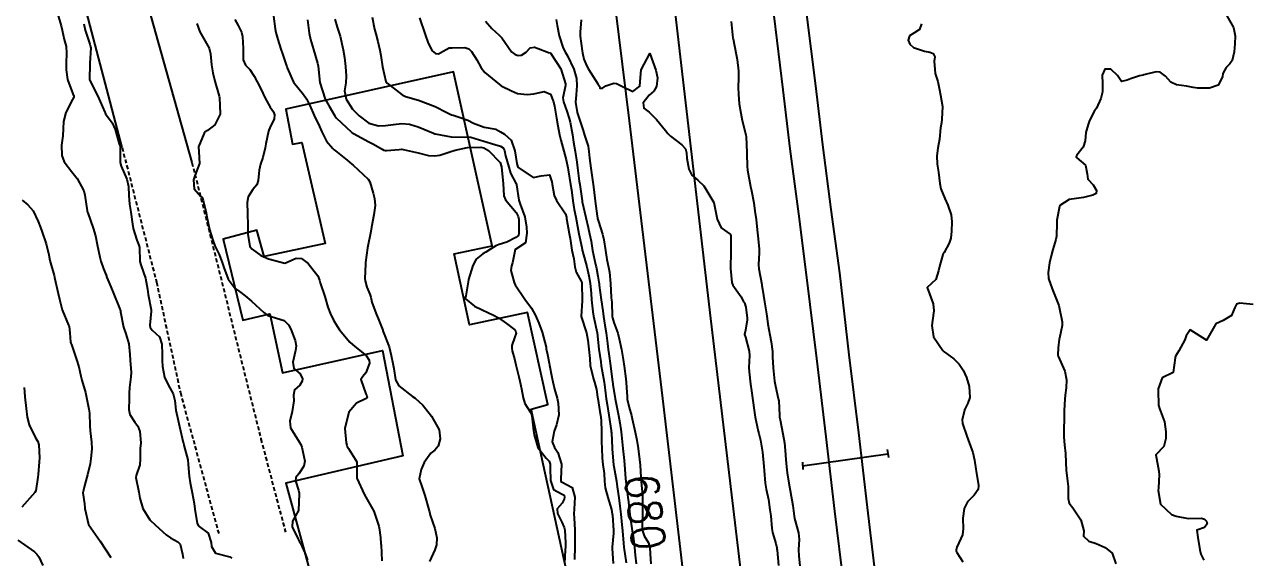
# Model space of a CAD drawing. Header units: metres. Extents: x 292545 to 299085, y 7450245 to 7463078.
# Drawn here: x 296168.9 to 296317.3, y 7455325.5 to 7455390.2 of the extents above; entities that cross this region are included whole.
import ezdxf
from ezdxf.enums import TextEntityAlignment as Align

# ---------------------------------------------------------------- set-up
doc = ezdxf.new("R2010")
doc.units = ezdxf.units.M
doc.linetypes.add('DASHED', pattern=[0.75, 0.5, -0.25])
for name, color, linetype in [('Cotas', 45, 'Continuous'), ('Curvas de Nivel 1m', 11, 'Continuous'), ('Curvas de Nivel 5m', 15, 'Continuous'), ('Edificações', 30, 'Continuous'), ('Linha Férrea', 20, 'Continuous'), ('Pórtico', 62, 'Continuous'), ('Vias Primárias', 230, 'Continuous'), ('Vias Secundárias', 230, 'DASHED')]:
    doc.layers.add(name, color=color, linetype=linetype)
doc.styles.add('Style-STANDARD', font='STANDARD.shx')

msp = doc.modelspace()

# ---------------------------------------------------------------- linework, layer by layer
at = {"layer": 'Curvas de Nivel 1m', "flags": 128}
for points, elevation in [([(296176.04, 7455390.26), (296176.22, 7455389.49), (296176.78, 7455387.79), (296176.88, 7455387.48), (296176.89, 7455387.36), (296176.78, 7455385.48), (296176.78, 7455385.45), (296176.73, 7455383.48), (296177.77, 7455381.47), (296178.61, 7455379.54), (296178.64, 7455379.46), (296178.68, 7455379.36), (296179.48, 7455378.25), (296179.86, 7455377.44), (296180.36, 7455375.71), (296180.45, 7455375.43), (296180.46, 7455375.26), (296180.46, 7455373.43), (296180.61, 7455372.97), (296181.27, 7455371.42), (296181.5, 7455370.5), (296181.54, 7455369.42), (296181.61, 7455368.36), (296181.78, 7455367.42), (296181.98, 7455365.96), (296182.06, 7455365.41), (296182.5, 7455363.99), (296182.72, 7455363.41), (296182.8, 7455363.1), (296182.85, 7455361.41), (296183, 7455360.87), (296183.53, 7455359.4), (296183.78, 7455358.05), (296183.87, 7455357.4), (296184.24, 7455355.55), (296184.25, 7455355.39), (296184.08, 7455353.69), (296184.13, 7455353.39), (296184.37, 7455353.07), (296185.24, 7455352.26), (296185.53, 7455351.37), (296185.56, 7455350.15), (296185.58, 7455349.37), (296185.62, 7455348.67), (296185.86, 7455347.37), (296186.29, 7455346.43), (296186.89, 7455345.35), (296187.11, 7455344.51), (296187.24, 7455343.35), (296187.5, 7455342.09), (296187.68, 7455341.35), (296188.13, 7455339.42), (296188.15, 7455339.34), (296188.2, 7455339.12), (296188.67, 7455337.34), (296188.74, 7455336.77), (296188.84, 7455335.33), (296188.97, 7455334.51), (296189.22, 7455333.33), (296189.45, 7455332), (296189.55, 7455331.33), (296189.83, 7455329.58), (296189.96, 7455329.32), (296190.08, 7455329.23), (296191.17, 7455328.4), (296191.52, 7455327.3), (296191.56, 7455326.8), (296192.05, 7455325.99), (296193.79, 7455325.53), (296194.04, 7455325.39)], 689), ([(296189.79, 7455390.3), (296190.16, 7455389.32), (296190.79, 7455388.15), (296191.26, 7455387.31), (296191.43, 7455386.64), (296191.56, 7455385.3), (296191.73, 7455384.31), (296191.96, 7455383.3), (296192.5, 7455381.5), (296192.54, 7455381.29), (296192.61, 7455379.37), (296192.6, 7455379.29), (296191.97, 7455377.99), (296191.07, 7455377.31), (296190.79, 7455377.17), (296190.65, 7455377.01), (296189.98, 7455375.32), (296190.02, 7455374.71), (296190.09, 7455373.32), (296189.68, 7455372.25), (296189.36, 7455371.33), (296189.47, 7455370.22), (296190.28, 7455369.31), (296190.43, 7455369.18), (296190.56, 7455368.8), (296190.91, 7455367.31), (296191.01, 7455366.83), (296191.33, 7455365.3), (296191.66, 7455364.14), (296191.98, 7455363.3), (296192.48, 7455362.24), (296192.87, 7455361.29), (296193.07, 7455360.67), (296193.57, 7455359.28), (296194.43, 7455358.14), (296194.94, 7455357.77), (296195.66, 7455357.25), (296196.41, 7455356.58), (296197.92, 7455355.22), (296198.39, 7455354.86), (296198.92, 7455354.68), (296200.38, 7455354.25), (296200.91, 7455353.73), (296201.2, 7455353.19), (296201.7, 7455351.83), (296201.83, 7455351.18), (296201.77, 7455350.61), (296201.42, 7455349.18), (296201.54, 7455348.4), (296202.31, 7455347.75), (296202.59, 7455347.17), (296202.57, 7455346.89), (296202.29, 7455346.39), (296201.63, 7455345.84), (296201.51, 7455345.18), (296201.55, 7455344.47), (296201.35, 7455343.18), (296201.05, 7455342), (296201.14, 7455341.19), (296202.21, 7455339.49), (296202.4, 7455339.17), (296202.51, 7455338.85), (296202.87, 7455337.16), (296202.78, 7455336.55), (296202.16, 7455335.6), (296201.94, 7455335.39), (296201.8, 7455335.18), (296201.76, 7455334.78), (296202.14, 7455333.63), (296202.21, 7455333.26), (296202.21, 7455333.18), (296202.11, 7455331.18), (296201.4, 7455329.88), (296201.36, 7455329.19), (296202.07, 7455327.67), (296202.26, 7455327.37), (296202.37, 7455327.18), (296202.89, 7455326.01), (296203.23, 7455325.16)], 688), ([(296194.38, 7455390.82), (296194.81, 7455390.08), (296195.18, 7455389.26), (296195.31, 7455388.74), (296195.4, 7455387.26), (296195.41, 7455385.91), (296195.69, 7455385.26), (296196.21, 7455384.71), (296196.74, 7455383.92), (296197.11, 7455383.24), (296197.52, 7455382.44), (296198.09, 7455381.23), (296198.69, 7455380.16), (296199.07, 7455379.6), (296199.2, 7455379.21), (296199.17, 7455378.72), (296198.66, 7455377.63), (296198.53, 7455377.34), (296198.49, 7455377.22), (296198.17, 7455375.69), (296198.08, 7455375.23), (296197.8, 7455374.05), (296197.52, 7455373.23), (296197.34, 7455372.49), (296197.22, 7455371.23), (296197.07, 7455370.74), (296196.57, 7455370.15), (296196.01, 7455369.25), (296195.87, 7455368.56), (296195.93, 7455367.25), (296195.97, 7455365.8), (296195.97, 7455365.25), (296195.96, 7455364.71), (296196.23, 7455363.24), (296196.49, 7455362.89), (296197.55, 7455362.15), (296198.47, 7455361.73), (296200.46, 7455361.2), (296201.83, 7455361.82), (296202.47, 7455361.78), (296203.31, 7455361.16), (296204.45, 7455359.65), (296204.67, 7455359.15), (296204.77, 7455358.81), (296205.3, 7455357.14), (296205.69, 7455355.85), (296205.95, 7455355.13), (296206.38, 7455354.27), (296206.8, 7455353.55), (296207.09, 7455353.12), (296208.35, 7455351.61), (296208.96, 7455351.09), (296210.33, 7455350), (296210.68, 7455349.43), (296210.72, 7455349.07), (296210.31, 7455347.9), (296209.94, 7455347.45), (296209.67, 7455347.09), (296210.28, 7455345.32), (296210.41, 7455345.08), (296210.44, 7455344.91), (296210.27, 7455344.74), (296209.15, 7455344.2), (296208.25, 7455343.1), (296207.76, 7455341.11), (296207.91, 7455339.4), (296207.99, 7455339.1), (296208.04, 7455338.95), (296208.2, 7455338.71), (296209.19, 7455337.09), (296209.2, 7455336.05), (296209.22, 7455335.09), (296210.13, 7455333.08), (296211.28, 7455331.07), (296211.88, 7455329.27), (296211.92, 7455329.06), (296212.07, 7455327.89), (296212.12, 7455327.12), (296212.13, 7455327.06), (296212.14, 7455326.98), (296212.23, 7455325.06)], 687), ([(296199.09, 7455391.22), (296199.27, 7455389.68), (296199.38, 7455389.21), (296199.63, 7455388.37), (296199.99, 7455387.2), (296200.19, 7455386.62), (296200.67, 7455385.19), (296200.69, 7455385.13), (296200.75, 7455384.91), (296201.53, 7455383.18), (296202.71, 7455381.7), (296203.08, 7455381.17), (296203.5, 7455380.35), (296204.03, 7455379.16), (296204.66, 7455377.82), (296204.95, 7455377.15), (296205.51, 7455376.01), (296206.28, 7455375.13), (296206.47, 7455374.96), (296206.63, 7455374.83), (296208.01, 7455373.71), (296208.61, 7455373.22), (296208.75, 7455373.1), (296210.59, 7455371.39), (296210.8, 7455371.08), (296211.2, 7455369.7), (296211.36, 7455369.07), (296211.42, 7455368.2), (296211.25, 7455367.07), (296211, 7455365.56), (296210.91, 7455365.07), (296210.49, 7455363.08), (296210.27, 7455361.28), (296210.25, 7455361.08), (296210.18, 7455359.35), (296210.21, 7455359.08), (296210.43, 7455358.28), (296210.79, 7455357.43), (296210.9, 7455357.07), (296211.03, 7455356.45), (296211.53, 7455355.06), (296211.8, 7455354.47), (296212.34, 7455353.05), (296212.37, 7455352.97), (296213.12, 7455351.04), (296213.39, 7455349.98), (296213.59, 7455349.04), (296213.68, 7455348.41), (296213.91, 7455347.04), (296214.29, 7455346.32), (296215.97, 7455345.01), (296216.27, 7455344.79), (296217.21, 7455343.94), (296218, 7455342.98), (296218.25, 7455342.64), (296219.18, 7455340.97), (296219.31, 7455339.87), (296219.06, 7455338.97), (296218.67, 7455338.5), (296218.19, 7455338.14), (296217.37, 7455336.99), (296217.02, 7455336.14), (296216.77, 7455335), (296217.12, 7455333.97), (296217.46, 7455333), (296217.99, 7455331.12), (296218.02, 7455330.99), (296218.11, 7455330.6), (296218.66, 7455328.98), (296218.93, 7455327.83), (296218.86, 7455326.98), (296218.66, 7455326.38), (296218.03, 7455324.99)], 686), ([(296206.54, 7455390.84), (296206.81, 7455389.88), (296207.05, 7455389.12), (296207.16, 7455388.76), (296207.55, 7455387.11), (296207.71, 7455386.17), (296207.82, 7455385.11), (296207.92, 7455383.93), (296207.87, 7455383.11), (296207.7, 7455382.13), (296207.9, 7455381.11), (296208.69, 7455379.92), (296209.5, 7455379.09), (296210.67, 7455378.22), (296211.83, 7455377.9), (296212.67, 7455377.92), (296213.65, 7455378.06), (296214.67, 7455378.16), (296215.61, 7455378.08), (296216.66, 7455377.77), (296218.52, 7455376.98), (296218.61, 7455376.94), (296218.65, 7455376.93), (296218.71, 7455376.92), (296220.65, 7455376.56), (296222.22, 7455376.51), (296222.65, 7455376.55), (296223.05, 7455376.52), (296224.64, 7455376.04), (296225.94, 7455375.6), (296226.64, 7455375.42), (296226.97, 7455375.22), (296227.11, 7455374.88), (296227.25, 7455374.25), (296227.64, 7455372.87), (296227.86, 7455372.14), (296228.56, 7455370.86), (296228.57, 7455370.84), (296228.58, 7455370.73), (296228.86, 7455368.86), (296229.02, 7455368.39), (296229.61, 7455366.85), (296229.81, 7455365.56), (296229.84, 7455364.85), (296229.66, 7455363.69), (296228.49, 7455362.9), (296228.44, 7455362.86), (296228.1, 7455361.24), (296227.96, 7455360.87), (296227.91, 7455360.32), (296228.32, 7455358.86), (296228.44, 7455358.58), (296229.59, 7455356.85), (296230.4, 7455355.76), (296230.89, 7455354.84), (296231.3, 7455353.91), (296231.72, 7455352.83), (296232.18, 7455350.99), (296232.2, 7455350.82), (296232.34, 7455350.12), (296232.57, 7455349.06), (296232.61, 7455348.82), (296232.87, 7455347.37), (296232.99, 7455346.81), (296233.19, 7455345.91), (296233.51, 7455344.8), (296233.66, 7455344.19), (296233.72, 7455342.8), (296233.45, 7455341.59), (296233.15, 7455340.81), (296232.9, 7455339.5), (296233.19, 7455338.81), (296233.61, 7455338.21), (296234.03, 7455336.79), (296233.98, 7455334.96), (296233.98, 7455334.79), (296234.02, 7455334.66), (296234.15, 7455334.59), (296235.33, 7455333.97), (296235.68, 7455332.78), (296235.58, 7455331.31), (296235.54, 7455330.78), (296235.58, 7455330.26), (296235.68, 7455328.78), (296235.68, 7455328.37), (296235.66, 7455326.78), (296235.61, 7455325.21)], 684), ([(296211.05, 7455391.07), (296211.35, 7455389.62), (296211.49, 7455389.07), (296211.75, 7455388.11), (296212, 7455387.06), (296212.11, 7455386.41), (296212.33, 7455385.06), (296212.73, 7455383.27), (296212.87, 7455383.05), (296214.71, 7455381.64), (296215.12, 7455381.44), (296216.7, 7455381), (296218.7, 7455380.23), (296220.14, 7455379.51), (296220.69, 7455379.24), (296220.89, 7455379.17), (296221.63, 7455378.95), (296222.68, 7455378.56), (296223.38, 7455378.22), (296224.67, 7455377.74), (296226.08, 7455377.48), (296226.66, 7455377.17), (296227.13, 7455376.88), (296227.93, 7455376.15), (296228.38, 7455374.86), (296228.61, 7455373.32), (296228.74, 7455372.86), (296230.59, 7455371.6), (296231.59, 7455371.83), (296232.59, 7455371.93), (296232.86, 7455371.09), (296232.91, 7455370.82), (296233.16, 7455369.41), (296233.43, 7455368.81), (296234.54, 7455367.18), (296234.65, 7455366.79), (296234.67, 7455366.65), (296235, 7455364.79), (296235.09, 7455364.2), (296235.31, 7455362.78), (296235.53, 7455361.72), (296235.68, 7455360.78), (296235.81, 7455360.13), (296236.45, 7455359.01), (296236.51, 7455358.84), (296236.52, 7455358.77), (296236.53, 7455358.68), (296236.55, 7455356.77), (296236.54, 7455356.64), (296236.45, 7455354.77), (296236.45, 7455354.71), (296237.09, 7455352.76), (296237.26, 7455351.86), (296237.38, 7455350.76), (296237.47, 7455349.62), (296237.53, 7455348.76), (296237.95, 7455347.11), (296238.07, 7455346.75), (296238.28, 7455345.87), (296238.44, 7455344.92), (296238.47, 7455344.75), (296238.71, 7455343.19), (296238.78, 7455342.74), (296238.85, 7455342.13), (296238.91, 7455340.74), (296238.92, 7455339.45), (296238.93, 7455338.74), (296238.98, 7455337.53), (296239.07, 7455336.74), (296239.22, 7455335.68), (296239.28, 7455334.73), (296239.35, 7455333.94), (296239.66, 7455332.73), (296240.11, 7455331.27), (296240.22, 7455330.72), (296240.24, 7455330.58), (296240.37, 7455328.72), (296240.37, 7455328.42), (296240.22, 7455326.72), (296240.22, 7455326.56), (296240.32, 7455324.72)], 683), ([(296216.82, 7455391), (296217.48, 7455388.99), (296217.86, 7455387.91), (296218.34, 7455386.98), (296218.77, 7455386.67), (296219.1, 7455386.65), (296219.69, 7455386.97), (296220.4, 7455387.35), (296220.78, 7455387.37), (296222.33, 7455387.39), (296222.78, 7455387.25), (296223.13, 7455386.93), (296223.77, 7455385.91), (296224.29, 7455384.91), (296224.74, 7455384.36), (296226.51, 7455382.89), (296226.72, 7455382.75), (296227.96, 7455382.12), (296228.71, 7455381.82), (296229.87, 7455381.69), (296230.71, 7455381.77), (296231.93, 7455382.04), (296232.71, 7455381.73), (296233.09, 7455380.81), (296233.21, 7455380.29), (296233.45, 7455378.8), (296233.6, 7455377.87), (296233.81, 7455376.8), (296233.97, 7455376.13), (296234.34, 7455374.79), (296234.62, 7455373.75), (296234.81, 7455372.79), (296234.86, 7455372.53), (296235.16, 7455370.78), (296235.26, 7455370.1), (296235.44, 7455368.78), (296235.6, 7455367.72), (296235.77, 7455366.78), (296236.07, 7455365.22), (296236.16, 7455364.77), (296236.5, 7455363.12), (296236.55, 7455362.83), (296236.57, 7455362.77), (296236.59, 7455362.67), (296237.11, 7455360.76), (296237.38, 7455359.68), (296237.53, 7455358.76), (296237.64, 7455357.54), (296237.71, 7455356.76), (296237.87, 7455355.28), (296237.95, 7455354.75), (296238.37, 7455352.75), (296238.57, 7455350.75), (296238.81, 7455349.22), (296238.88, 7455348.74), (296238.98, 7455348.07), (296239.21, 7455346.74), (296239.35, 7455345.8), (296239.48, 7455344.73), (296239.58, 7455344.05), (296239.8, 7455342.73), (296240.08, 7455340.87), (296240.09, 7455340.72), (296240.1, 7455340.6), (296240.19, 7455338.72), (296240.2, 7455338.6), (296240.37, 7455336.72), (296240.4, 7455336.5), (296240.71, 7455334.71), (296240.81, 7455334.05), (296240.99, 7455332.71), (296241.12, 7455331.71), (296241.24, 7455330.71), (296241.38, 7455329.42), (296241.45, 7455328.71), (296241.59, 7455327.18), (296241.63, 7455326.7), (296241.91, 7455324.83)], 682), ([(296224.82, 7455390.61), (296225.6, 7455389.69), (296226.5, 7455388.89), (296226.8, 7455388.56), (296227.99, 7455386.87), (296228.43, 7455386.53), (296228.77, 7455386.43), (296229.18, 7455386.45), (296229.74, 7455386.85), (296230.25, 7455387.37), (296230.78, 7455387.44), (296231.22, 7455387.27), (296232.46, 7455386.81), (296232.7, 7455386.74), (296232.77, 7455386.69), (296233.96, 7455384.8), (296234.54, 7455382.98), (296234.53, 7455382.79), (296234.23, 7455381.28), (296234.29, 7455380.79), (296234.69, 7455379.65), (296235, 7455378.79), (296235.12, 7455378.35), (296235.38, 7455376.78), (296235.52, 7455375.9), (296235.72, 7455374.78), (296235.92, 7455373.47), (296236.01, 7455372.78), (296236.21, 7455371.15), (296236.26, 7455370.77), (296236.54, 7455368.79), (296236.54, 7455368.77), (296236.56, 7455368.67), (296236.99, 7455366.76), (296237.28, 7455365.52), (296237.46, 7455364.76), (296237.64, 7455363.88), (296237.83, 7455362.75), (296238.16, 7455361.06), (296238.24, 7455360.75), (296238.28, 7455360.57), (296238.45, 7455359.63), (296238.6, 7455358.9), (296238.62, 7455358.75), (296238.64, 7455358.55), (296238.87, 7455356.74), (296239.06, 7455355.4), (296239.14, 7455354.74), (296239.31, 7455353.66), (296239.47, 7455352.73), (296239.63, 7455351.46), (296239.71, 7455350.73), (296239.79, 7455350.18), (296239.99, 7455348.72), (296240.26, 7455346.76), (296240.26, 7455346.72), (296240.27, 7455346.69), (296240.29, 7455346.49), (296240.58, 7455344.72), (296240.66, 7455344.33), (296240.98, 7455342.71), (296241.14, 7455341.81), (296241.31, 7455340.71), (296241.43, 7455339.49), (296241.49, 7455338.71), (296241.66, 7455337.24), (296241.7, 7455336.7), (296241.81, 7455335.05), (296241.85, 7455334.7), (296242.11, 7455332.73), (296242.11, 7455332.7), (296242.13, 7455332.54), (296242.36, 7455330.7), (296242.4, 7455330.4), (296242.61, 7455328.69), (296242.73, 7455328.04), (296242.93, 7455326.69), (296243.01, 7455325.73), (296243.11, 7455324.69)], 681), ([(296236.43, 7455390.77), (296236.3, 7455389.28), (296236.31, 7455388.77), (296236.55, 7455386.99), (296236.59, 7455386.77), (296236.77, 7455385.99), (296237.12, 7455385.13), (296237.32, 7455384.76), (296238.48, 7455382.99), (296238.64, 7455382.74), (296238.67, 7455382.69), (296238.72, 7455382.48), (296239.02, 7455382.44), (296239.44, 7455382.73), (296240.39, 7455383.06), (296240.73, 7455383.03), (296241.39, 7455382.71), (296242.72, 7455382.07), (296243.55, 7455382.69), (296243.66, 7455383.77), (296243.72, 7455384.69), (296244.77, 7455386.67), (296245.51, 7455384.66), (296245.7, 7455383.7), (296245.6, 7455382.66), (296245.27, 7455382.11), (296244.71, 7455381.61), (296243.97, 7455380.68), (296244.04, 7455380.02), (296244.69, 7455379.53), (296245.57, 7455378.66), (296246.66, 7455377.3), (296246.97, 7455376.95), (296247.3, 7455376.64), (296248.64, 7455375.56), (296249.1, 7455375.08), (296249.23, 7455374.62), (296249.27, 7455373.97), (296249.49, 7455372.62), (296249.88, 7455371.89), (296250.59, 7455371.27), (296251.34, 7455370.59), (296252.56, 7455368.58), (296252.96, 7455366.57), (296253.45, 7455365.5), (296254.51, 7455364.74), (296254.59, 7455364.55), (296254.61, 7455364.45), (296254.61, 7455362.56), (296254.57, 7455360.66), (296254.57, 7455360.56), (296254.73, 7455358.84), (296254.83, 7455358.55), (296255.86, 7455357.1), (296256.16, 7455356.53), (296256.25, 7455356.37), (296256.41, 7455355.86), (296256.6, 7455354.53), (296256.6, 7455354.32), (296256.38, 7455353.05), (296256.26, 7455352.53), (296256.37, 7455352.2), (296256.85, 7455350.52), (296256.87, 7455349.99), (296256.8, 7455348.53), (296256.82, 7455348.02), (296257, 7455346.52), (296257.1, 7455345.7), (296257.27, 7455344.52), (296257.43, 7455343.35), (296257.58, 7455342.52), (296257.92, 7455340.82), (296258, 7455340.51), (296258.21, 7455339.69), (296258.42, 7455338.51), (296258.45, 7455338.26), (296258.62, 7455336.51), (296258.65, 7455336.03), (296258.76, 7455334.5), (296258.89, 7455333.76), (296259.17, 7455332.5), (296259.36, 7455331.25), (296259.45, 7455330.5), (296259.6, 7455328.98), (296259.67, 7455328.49), (296260.07, 7455327.17), (296260.2, 7455326.62), (296260.21, 7455326.49), (296260.22, 7455326.33), (296260.39, 7455324.48)], 679), ([(296254.64, 7455390.55), (296254.8, 7455388.95), (296254.87, 7455388.55), (296254.89, 7455388.46), (296255.26, 7455386.55), (296255.36, 7455385.95), (296255.52, 7455384.54), (296255.55, 7455383.73), (296255.51, 7455382.54), (296255.52, 7455381.74), (296255.62, 7455380.54), (296255.81, 7455379.42), (296255.98, 7455378.54), (296256.41, 7455376.78), (296256.45, 7455376.53), (296256.53, 7455374.64), (296256.53, 7455374.53), (296256.61, 7455372.96), (296256.63, 7455372.53), (296256.64, 7455372.49), (296257.01, 7455370.53), (296257.11, 7455369.99), (296257.38, 7455368.52), (296257.54, 7455367.52), (296257.67, 7455366.52), (296257.79, 7455365.25), (296257.87, 7455364.52), (296258.05, 7455362.95), (296258.06, 7455362.51), (296257.97, 7455361.01), (296258, 7455360.51), (296258.36, 7455358.6), (296258.37, 7455358.51), (296258.44, 7455358.03), (296258.7, 7455356.51), (296258.95, 7455355.06), (296259.02, 7455354.5), (296259.09, 7455353.79), (296259.34, 7455352.5), (296259.52, 7455351.66), (296259.66, 7455350.49), (296259.67, 7455349.82), (296259.75, 7455348.5), (296259.91, 7455346.88), (296259.97, 7455346.49), (296260.28, 7455345.12), (296260.41, 7455344.62), (296260.43, 7455344.49), (296260.51, 7455342.74), (296260.52, 7455342.49), (296260.58, 7455342.16), (296260.93, 7455340.48), (296261.13, 7455339.4), (296261.22, 7455338.47), (296261.28, 7455337.38), (296261.36, 7455336.47), (296261.44, 7455335.75), (296261.65, 7455334.47), (296261.73, 7455334.05), (296262.03, 7455332.46), (296262.12, 7455331.78), (296262.3, 7455330.46), (296262.35, 7455330.21), (296262.81, 7455328.45), (296262.89, 7455327.63), (296262.84, 7455326.45), (296262.86, 7455325.64), (296263, 7455324.45)], 678), ([(296277.74, 7455390.28), (296277.52, 7455389.57), (296276.81, 7455389.14), (296276.3, 7455388.8), (296276.14, 7455388.3), (296276.32, 7455387.82), (296276.78, 7455387.4), (296278.11, 7455386.95), (296278.78, 7455386.83), (296279.19, 7455386.68), (296279.36, 7455386.26), (296279.3, 7455385.73), (296279.4, 7455384.26), (296279.73, 7455383.25), (296279.95, 7455382.25), (296280.08, 7455381.61), (296280.3, 7455380.25), (296280.24, 7455378.69), (296280.17, 7455378.25), (296280.08, 7455377.66), (296279.92, 7455376.26), (296279.73, 7455375.16), (296279.61, 7455374.26), (296279.66, 7455373.21), (296279.8, 7455372.26), (296279.97, 7455370.87), (296280.11, 7455370.25), (296280.57, 7455369.08), (296280.96, 7455368.24), (296281.36, 7455367.06), (296281.42, 7455366.24), (296281.38, 7455365.1), (296281.31, 7455364.24), (296281.11, 7455363.63), (296280.49, 7455362.5), (296280.39, 7455362.34), (296280.35, 7455362.25), (296279.93, 7455360.79), (296279.83, 7455360.26), (296279.5, 7455359.21), (296278.43, 7455358.27), (296279.16, 7455356.26), (296279.27, 7455355.4), (296279.11, 7455354.26), (296279, 7455353.64), (296279.22, 7455352.26), (296280.35, 7455350.61), (296280.52, 7455350.42), (296280.77, 7455350.24), (296281.7, 7455349.59), (296282.33, 7455348.94), (296282.82, 7455348.22), (296283.22, 7455347.3), (296283.54, 7455346.21), (296283.61, 7455344.88), (296283.39, 7455344.21), (296283.02, 7455343.46), (296282.69, 7455342.22), (296282.73, 7455341.72), (296283.25, 7455340.21), (296283.88, 7455338.53), (296283.99, 7455338.2), (296284.19, 7455337.3), (296284.37, 7455336.2), (296284.41, 7455335.96), (296284.67, 7455334.19), (296284.62, 7455333.73), (296284.14, 7455333.03), (296283.35, 7455332.21), (296282.92, 7455331.42), (296282.77, 7455330.22), (296282.8, 7455328.93), (296282.72, 7455328.22), (296282.54, 7455327.76), (296282.06, 7455326.72), (296281.95, 7455326.34), (296281.96, 7455326.23), (296282.05, 7455326.05), (296282.76, 7455324.94)], 677), ([(296314.83, 7455391.24), (296315.62, 7455389.83), (296315.82, 7455388.81), (296315.79, 7455387.83), (296315.73, 7455386.88), (296315.46, 7455385.83), (296315.2, 7455385.4), (296314.76, 7455384.96), (296314.35, 7455384.24), (296314.29, 7455383.84), (296313.77, 7455382.81), (296312.73, 7455382.45), (296311.31, 7455382.46), (296310.73, 7455382.55), (296309.92, 7455382.71), (296308.73, 7455382.88), (296308.01, 7455383.19), (296307.39, 7455383.93), (296306.75, 7455384.4), (296306.26, 7455384.43), (296304.74, 7455384.07), (296304.66, 7455384.05), (296304.21, 7455383.97), (296303.13, 7455383.59), (296302.74, 7455383.42), (296302.03, 7455383.28), (296301.56, 7455384), (296300.75, 7455384.75), (296300.01, 7455384.76), (296299.68, 7455384.02), (296299.72, 7455383.03), (296299.72, 7455382.02), (296299.54, 7455381.2), (296299, 7455380.03), (296298.87, 7455379.86), (296298.7, 7455379.63), (296298.17, 7455378.55), (296297.97, 7455378.04), (296297.7, 7455377.08), (296297.62, 7455376.05), (296297.39, 7455375.3), (296296.63, 7455374.33), (296296.54, 7455374.15), (296296.55, 7455374.06), (296296.62, 7455373.98), (296297.68, 7455373.11), (296297.85, 7455372.04), (296297.95, 7455371.4), (296298.59, 7455370.71), (296299.01, 7455370.03), (296298.94, 7455369.66), (296298.57, 7455369.46), (296297.43, 7455369.19), (296296.57, 7455369.08), (296295.68, 7455368.95), (296294.56, 7455368.23), (296294.5, 7455368.13), (296294.49, 7455368.08), (296294.2, 7455366.42), (296294.17, 7455366.08), (296294.13, 7455364.48), (296294.07, 7455364.08), (296293.7, 7455362.88), (296293.48, 7455362.09), (296293.3, 7455361.26), (296293.13, 7455360.09), (296293.19, 7455359.35), (296293.61, 7455358.09), (296294.41, 7455356.08), (296294.83, 7455354.08), (296294.84, 7455353.62), (296294.5, 7455352.08), (296294.48, 7455351.96), (296294.35, 7455350.91), (296294.31, 7455350.08), (296294.34, 7455349.92), (296295.15, 7455348.07), (296295.36, 7455347.02), (296295.31, 7455346.07), (296295.2, 7455345.16), (296295.11, 7455344.07), (296295.08, 7455343.25), (296295.06, 7455342.07), (296295.03, 7455341.28), (296295.03, 7455340.07), (296295.13, 7455339.16), (296295.25, 7455338.07), (296295.26, 7455336.99), (296295.32, 7455336.07), (296295.49, 7455334.73), (296295.56, 7455334.07), (296295.56, 7455332.63), (296295.69, 7455332.06), (296296.12, 7455331.51), (296297.1, 7455330.05), (296297.46, 7455328.68), (296297.41, 7455328.05), (296298.07, 7455327.45), (296298.94, 7455327.15), (296300.06, 7455326.68), (296300.92, 7455326), (296301.35, 7455324.69)], 676), ([(296168.56, 7455368.84), (296169.27, 7455368.29), (296169.9, 7455367.56), (296170.52, 7455366.28), (296170.8, 7455365.55), (296170.96, 7455365.09), (296171.49, 7455363.54), (296171.8, 7455362.21), (296171.95, 7455361.54), (296172.45, 7455359.71), (296172.49, 7455359.53), (296172.51, 7455359.46), (296172.96, 7455357.52), (296173.09, 7455356.84), (296173.41, 7455355.52), (296174.2, 7455353.68), (296174.27, 7455353.51), (296174.37, 7455352.75), (296174.46, 7455351.62), (296174.48, 7455351.51), (296174.55, 7455351.31), (296175.18, 7455349.5), (296175.45, 7455348.63), (296175.7, 7455347.49), (296175.81, 7455347), (296176.28, 7455345.48), (296176.68, 7455343.48), (296176.74, 7455342.98), (296176.8, 7455341.47), (296176.84, 7455340.86), (296176.99, 7455339.47), (296177.02, 7455338.65), (296176.92, 7455337.47), (296176.81, 7455336.84), (296176.49, 7455335.48), (296176.41, 7455335.22), (296176.14, 7455334.18), (296176, 7455333.62), (296175.96, 7455333.48), (296175.95, 7455333.3), (296176.12, 7455331.96), (296176.18, 7455331.48), (296176.19, 7455331.4), (296176.64, 7455329.47), (296178.06, 7455327.46), (296179.32, 7455325.45)], 691), ([(296168.83, 7455346.12), (296168.86, 7455345.57), (296168.89, 7455344.96), (296169.05, 7455343.57), (296169.19, 7455342.51), (296169.42, 7455341.56), (296170.21, 7455340), (296170.48, 7455339.55), (296170.61, 7455339.13), (296170.67, 7455337.55), (296170.64, 7455337.08), (296170.52, 7455335.55), (296170.49, 7455335.22), (296170.25, 7455333.55), (296170.13, 7455333.34), (296168.53, 7455331.58)], 692), ([(296168.06, 7455327.58), (296170.05, 7455326.14), (296170.37, 7455325.88), (296170.61, 7455325.55), (296171.07, 7455324.5)], 692)]:
    msp.add_lwpolyline(points, dxfattribs=dict(at, elevation=elevation))
at = {"layer": 'Curvas de Nivel 5m', "flags": 128}
for points, elevation in [([(296172.86, 7455391.53), (296173.31, 7455390.02), (296173.41, 7455389.52), (296173.66, 7455388.38), (296173.91, 7455387.51), (296173.97, 7455386.71), (296173.9, 7455385.51), (296173.92, 7455384.69), (296174.08, 7455383.51), (296174.71, 7455381.78), (296174.83, 7455381.5), (296174.85, 7455381.35), (296174.7, 7455381.09), (296173.86, 7455379.51), (296173.59, 7455378.43), (296173.56, 7455377.52), (296173.51, 7455376.66), (296173.35, 7455375.52), (296173.39, 7455374.29), (296173.67, 7455373.51), (296174.59, 7455372.29), (296175.26, 7455371.49), (296176.05, 7455370.01), (296176.2, 7455369.48), (296176.47, 7455367.55), (296176.48, 7455367.48), (296176.54, 7455367.31), (296177.21, 7455365.47), (296177.46, 7455364.51), (296177.69, 7455363.47), (296177.99, 7455361.95), (296178.12, 7455361.46), (296178.46, 7455360.5), (296178.75, 7455359.76), (296178.87, 7455359.45), (296179.33, 7455358.35), (296179.71, 7455357.44), (296180.4, 7455355.76), (296180.5, 7455355.43), (296180.52, 7455355.3), (296180.89, 7455353.42), (296181.16, 7455352.63), (296181.51, 7455351.42), (296181.64, 7455350.11), (296181.68, 7455349.42), (296181.79, 7455347.93), (296181.78, 7455347.42), (296181.59, 7455346.11), (296181.56, 7455345.42), (296181.58, 7455344.73), (296181.53, 7455343.42), (296181.64, 7455342.81), (296182.24, 7455341.9), (296182.6, 7455341.41), (296182.85, 7455340.78), (296182.97, 7455339.4), (296182.89, 7455338.71), (296182.88, 7455337.4), (296182.85, 7455336.73), (296182.41, 7455335.41), (296182.39, 7455335.18), (296182.74, 7455333.4), (296182.86, 7455332.66), (296183.21, 7455331.4), (296184.09, 7455330.05), (296184.74, 7455329.38), (296186.07, 7455328.2), (296186.57, 7455327.86), (296187.47, 7455327.35), (296187.77, 7455327.06), (296188.05, 7455325.87), (296188.1, 7455325.34)], 690), ([(296203.23, 7455390.76), (296203.4, 7455389.16), (296203.57, 7455388.38), (296203.94, 7455387.16), (296204.43, 7455385.48), (296204.5, 7455385.15), (296204.73, 7455383.15), (296205.34, 7455381.14), (296205.85, 7455380.29), (296206.52, 7455379.12), (296206.68, 7455378.86), (296208.56, 7455377.1), (296208.65, 7455377.04), (296208.8, 7455376.95), (296210.64, 7455375.94), (296211.24, 7455375.67), (296212.29, 7455375.06), (296212.49, 7455374.91), (296212.63, 7455374.87), (296212.8, 7455374.88), (296214.34, 7455375.03), (296214.61, 7455375.06), (296214.63, 7455375.06), (296214.66, 7455375.06), (296214.83, 7455375.03), (296216.63, 7455374.59), (296217.92, 7455374.28), (296218.63, 7455374.24), (296219.28, 7455374.32), (296220.63, 7455374.76), (296221.16, 7455374.95), (296222.64, 7455375.26), (296224.25, 7455375.3), (296224.64, 7455375.2), (296225.19, 7455374.9), (296226.61, 7455373.42), (296226.78, 7455372.89), (296226.94, 7455371.23), (296226.97, 7455370.88), (296227.05, 7455369.37), (296227.24, 7455368.88), (296228.54, 7455367.34), (296228.8, 7455366.86), (296228.86, 7455366.52), (296228.87, 7455364.86), (296228.81, 7455364.56), (296228.51, 7455364.31), (296227.4, 7455363.77), (296226.5, 7455363.49), (296226.06, 7455363.33), (296225.43, 7455362.9), (296224.85, 7455362.54), (296224.48, 7455362.34), (296223.7, 7455361.7), (296223.29, 7455360.93), (296222.74, 7455359.23), (296222.7, 7455358.94), (296222.69, 7455358.68), (296222.42, 7455357.25), (296222.36, 7455356.99), (296222.37, 7455356.94), (296222.41, 7455356.88), (296223.48, 7455356), (296224.4, 7455355.52), (296225.78, 7455354.9), (296226.39, 7455354.55), (296227.39, 7455353.88), (296228.38, 7455353.09), (296228.52, 7455352.86), (296228.53, 7455352.7), (296228.36, 7455352.12), (296228.03, 7455351.19), (296228, 7455350.87), (296228.04, 7455350.57), (296228.33, 7455349.59), (296228.52, 7455348.86), (296228.86, 7455347.41), (296228.98, 7455346.86), (296229.18, 7455345.96), (296229.4, 7455344.85), (296229.6, 7455344.18), (296230.26, 7455343.17), (296230.41, 7455342.84), (296230.44, 7455342.65), (296230.66, 7455340.84), (296230.72, 7455340.34), (296231.18, 7455338.83), (296232.19, 7455337.53), (296232.54, 7455337.17), (296232.67, 7455336.81), (296232.69, 7455336.3), (296232.72, 7455334.81), (296233.06, 7455333.72), (296234.14, 7455333.15), (296234.37, 7455333.03), (296234.43, 7455332.8), (296234.39, 7455332.53), (296234.12, 7455332.04), (296233.54, 7455331.37), (296233.55, 7455330.81), (296234.09, 7455329.77), (296234.39, 7455329.1), (296234.44, 7455328.79), (296234.52, 7455327.24), (296234.52, 7455326.79), (296234.51, 7455326.34), (296234.43, 7455324.79)], 685), ([(296233.4, 7455390.8), (296233.53, 7455390.08), (296233.77, 7455388.8), (296234.27, 7455387.31), (296234.53, 7455386.79), (296234.77, 7455386.38), (296235.54, 7455384.78), (296235.86, 7455383.65), (296235.92, 7455382.78), (296235.82, 7455381.67), (296235.76, 7455380.78), (296235.96, 7455379.5), (296236.18, 7455378.78), (296236.66, 7455377.3), (296236.86, 7455376.77), (296237.27, 7455375.4), (296237.35, 7455374.76), (296237.43, 7455373.95), (296237.61, 7455372.75), (296237.73, 7455371.89), (296237.88, 7455370.75), (296237.96, 7455370.14), (296238.14, 7455368.75), (296238.37, 7455366.9), (296238.41, 7455366.74), (296238.43, 7455366.64), (296238.53, 7455366.27), (296239.04, 7455364.73), (296239.19, 7455364.05), (296239.39, 7455362.73), (296239.56, 7455361.65), (296239.75, 7455360.73), (296239.86, 7455360.13), (296239.99, 7455358.73), (296240.09, 7455357.05), (296240.12, 7455356.72), (296240.15, 7455356.46), (296240.21, 7455354.72), (296240.23, 7455354.56), (296240.39, 7455353.98), (296240.88, 7455352.71), (296241.07, 7455352), (296241.32, 7455350.71), (296241.54, 7455349.5), (296241.67, 7455348.71), (296241.87, 7455347.14), (296241.91, 7455346.7), (296242.01, 7455344.97), (296242.04, 7455344.7), (296242.26, 7455343.67), (296242.54, 7455342.7), (296242.64, 7455342.3), (296243, 7455340.69), (296243.21, 7455339.7), (296243.35, 7455338.69), (296243.5, 7455337.38), (296243.58, 7455336.69), (296243.68, 7455335.16), (296243.71, 7455334.68), (296243.87, 7455332.95), (296243.88, 7455332.68), (296243.88, 7455330.91), (296243.87, 7455330.68), (296243.84, 7455328.93), (296243.87, 7455328.68), (296244.08, 7455328.07), (296244.62, 7455327.22), (296244.79, 7455326.67), (296244.83, 7455325.89), (296244.89, 7455324.67)], 680), ([(296318.02, 7455356.2), (296316.42, 7455356.36), (296316, 7455356.24), (296315.81, 7455355.83), (296315.39, 7455354.84), (296314.39, 7455354.23), (296313.49, 7455353.85), (296312.36, 7455351.87), (296310.38, 7455353.11), (296309.88, 7455352.38), (296309.71, 7455351.9), (296309.01, 7455350.57), (296308.61, 7455349.92), (296308.54, 7455349.72), (296308.31, 7455347.92), (296306.96, 7455347.28), (296306.48, 7455345.94), (296306.48, 7455345.75), (296306.51, 7455343.94), (296306.63, 7455343.57), (296307.26, 7455341.93), (296307.43, 7455340.73), (296307.41, 7455339.93), (296307.18, 7455338.96), (296306.2, 7455337.94), (296306.58, 7455335.94), (296306.61, 7455335.49), (296306.54, 7455333.94), (296306.48, 7455333.6), (296306.76, 7455331.93), (296308.11, 7455330.7), (296308.66, 7455330.46), (296310.11, 7455330.19), (296311.76, 7455330.22), (296312.11, 7455330.13), (296312.37, 7455329.87), (296312.43, 7455329.53), (296312.1, 7455329.09), (296311.18, 7455328.79), (296311.31, 7455327.88), (296311.53, 7455326.4), (296311.67, 7455325.87), (296312.05, 7455325.13)], 675)]:
    msp.add_lwpolyline(points, dxfattribs=dict(at, elevation=elevation))
at = {"layer": 'Edificações'}
msp.add_lwpolyline([(296235.28, 7455321.1), (296230.38, 7455343.48), (296232.39, 7455344.03), (296229.91, 7455355.21), (296222.87, 7455353.73), (296221.01, 7455362.34), (296225.62, 7455363.3), (296220.93, 7455384.46), (296200.59, 7455379.9), (296201.41, 7455375.65), (296202.53, 7455375.87), (296205.36, 7455363.59), (296197.96, 7455362.01), (296197.08, 7455365.23), (296192.96, 7455364.14), (296195.38, 7455354.3), (296198.64, 7455355.07), (296200.19, 7455347.88), (296212.3, 7455350.58), (296214.77, 7455337.81), (296200.59, 7455334.5), (296205.93, 7455314.84)], dxfattribs=at)
at = {"layer": 'Linha Férrea', "linetype": 'Continuous'}
for points in [[(296288.38, 7455191.36), (296287.17, 7455203.13), (296285.68, 7455214.95), (296284.55, 7455223.7), (296283.35, 7455233.04), (296282.42, 7455241.06), (296281.2, 7455249.95), (296280.43, 7455255.85), (296279.11, 7455266.79), (296277.97, 7455275.86), (296277.1, 7455283.89), (296276.04, 7455292.33), (296274.97, 7455300.43), (296274.1, 7455308.04), (296273.1, 7455315.92), (296272.26, 7455322.68), (296271.19, 7455331.54), (296270.13, 7455340.6), (296268.99, 7455350.09), (296267.82, 7455360.02), (296266.79, 7455367.72), (296265.77, 7455375.58), (296264.92, 7455382.74), (296263.8, 7455391.73)], [(296259.81, 7455391.23), (296260.93, 7455382.26), (296261.79, 7455375.09), (296262.81, 7455367.21), (296263.78, 7455359.46), (296265, 7455349.61), (296266.14, 7455340.12), (296267.2, 7455331.07), (296268.28, 7455322.19), (296269.11, 7455315.43), (296270.05, 7455307.53), (296270.99, 7455299.94), (296271.98, 7455291.78), (296273.02, 7455283.36), (296273.98, 7455275.37), (296275.12, 7455266.29), (296276.45, 7455255.39), (296277.06, 7455249.95), (296278.29, 7455240.46), (296279.33, 7455232.39), (296280.46, 7455223.05), (296281.59, 7455214.35), (296283.07, 7455202.67), (296284.54, 7455190.89)]]:
    msp.add_lwpolyline(points, dxfattribs=at)
at = {"layer": 'Pórtico'}
for points in [[(296263.31, 7455336.59), (296273.68, 7455338.05)], [(296273.6, 7455338.58), (296273.74, 7455337.61)], [(296263.3, 7455337.03), (296263.33, 7455336.16)]]:
    msp.add_lwpolyline(points, dxfattribs=at)
at = {"layer": 'Vias Primárias'}
msp.add_lwpolyline([(296283.49, 7455090.63), (296279.74, 7455120.4), (296275.38, 7455157.02), (296272.16, 7455182.15), (296267.46, 7455220.8), (296264.51, 7455245.66), (296264.17, 7455249.95), (296257.35, 7455310.98), (296252.16, 7455354.5), (296247.83, 7455391.85), (296243.35, 7455429.92), (296240.83, 7455451.93), (296238.41, 7455485.62), (296234.61, 7455523.54), (296230.8, 7455552.8), (296227.14, 7455578.69)], dxfattribs=at)
for points in [[(296238.44, 7455324.11, -0.05947), (296239.49, 7455313.75, 0.004631), (296238.69, 7455297.25), (296243.54, 7455249.95), (296245.76, 7455232.37, 0.74395), (296259.03, 7455236.51, -0.012417), (296257.46, 7455249.95), (296255.52, 7455266.2), (296251.44, 7455301.25), (296246.34, 7455344.78), (296242.3, 7455378.49), (296236.83, 7455422.8, 0.464027), (296222.01, 7455434.56), (296184.47, 7455424.97, 0.497678), (296177.35, 7455415.6), (296189.19, 7455373.45)], [(296180.7, 7455375.27), (296170.24, 7455415.17, 0.350059), (296157.28, 7455417.84), (296128.68, 7455409.85)]]:
    msp.add_lwpolyline(points, format="xyb", dxfattribs=at)
at = {"layer": 'Vias Secundárias'}
for points in [[(296180.7, 7455375.27), (296184.88, 7455358.91), (296187.78, 7455345.48), (296192.43, 7455328.36)], [(296189.19, 7455373.45), (296197.56, 7455339.85), (296200.54, 7455328.53)]]:
    msp.add_lwpolyline(points, dxfattribs=at)

# ---------------------------------------------------------------- texts
at = {"layer": 'Cotas', "style": 'Style-STANDARD'}
msp.add_text('680', height=4, rotation=276.378, dxfattribs=at).set_placement((296244.2, 7455331.01, 680), align=Align.MIDDLE_CENTER)

doc.saveas('drawing.dxf')
